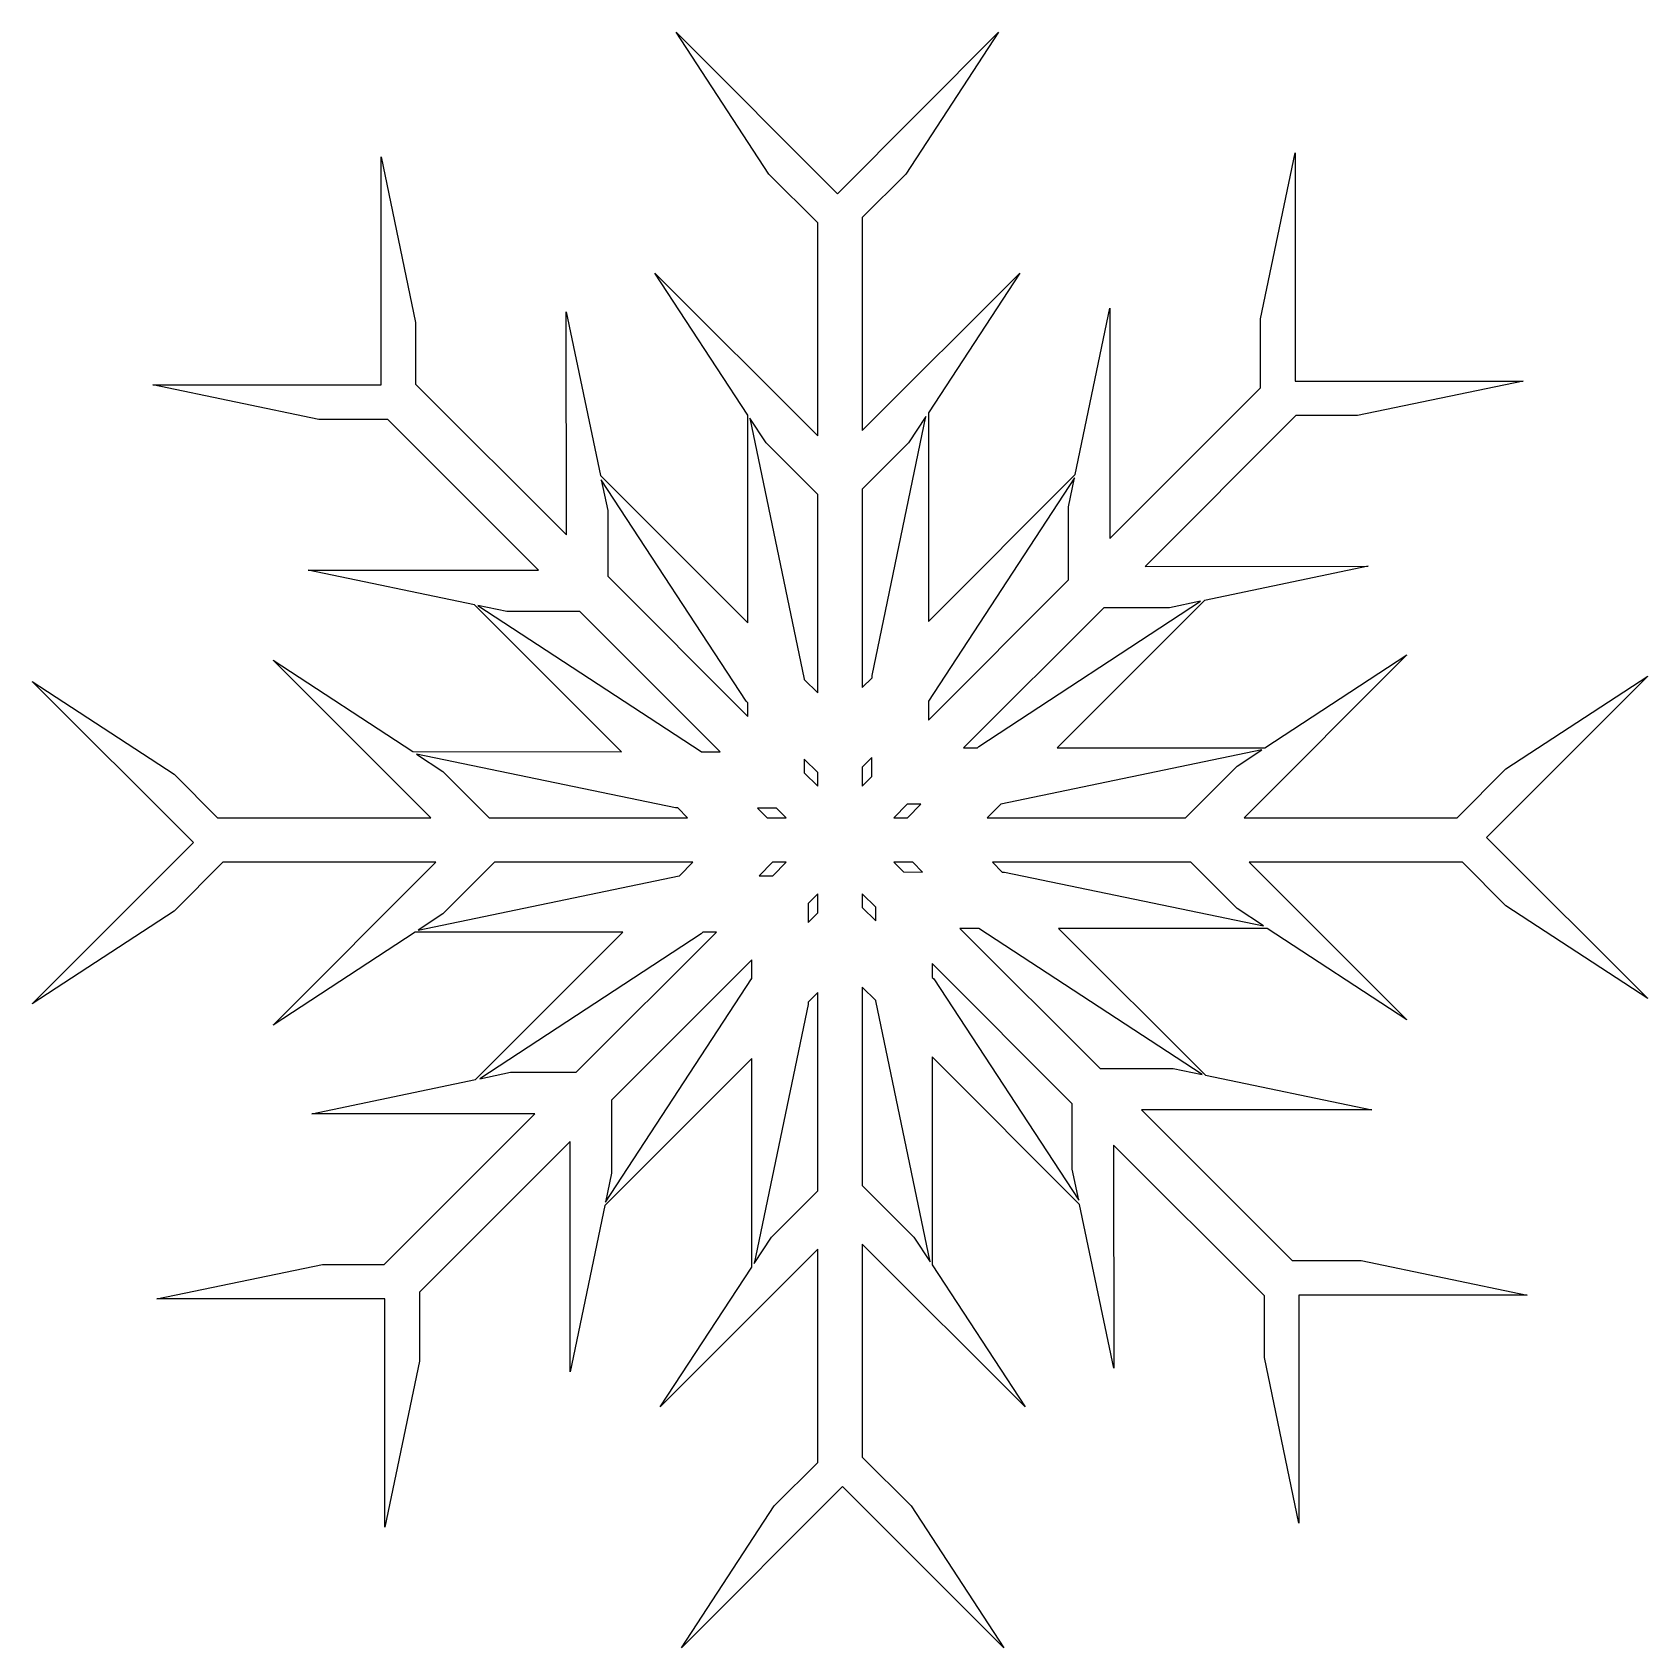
# Model space of a CAD drawing. Header units: centimetres. Extents: x -9.7 to 9.7, y -9.7 to 9.7.
import ezdxf

# ---------------------------------------------------------------- set-up
doc = ezdxf.new("R2010")
doc.units = ezdxf.units.CM
doc.header["$MEASUREMENT"] = 0
doc.layers.add('Camada 1', color=7, linetype='Continuous')

msp = doc.modelspace()

# ---------------------------------------------------------------- linework, layer by layer
at = {"layer": 'Camada 1'}
for points, knots in [([(8.03565, -0.79347), (8.03565, -0.79347), (9.74631, -1.91456), (9.74631, -1.91456), (9.74631, -1.91456), (9.74631, -1.91456), (7.79972, 0.03201), (7.79972, 0.03201), (7.79972, 0.03201), (7.79972, 0.03201), (9.74631, 1.97805), (9.74631, 1.97805), (9.74631, 1.97805), (9.74631, 1.97805), (8.03565, 0.85696), (8.03565, 0.85696), (8.03565, 0.85696), (8.03565, 0.85696), (7.44722, 0.2685), (7.44722, 0.2685), (7.44722, 0.2685), (7.44722, 0.2685), (4.87549, 0.26849), (4.87549, 0.26849), (4.87549, 0.26849), (4.87549, 0.26849), (6.84177, 2.23477), (6.84177, 2.23477), (6.84177, 2.23477), (6.84177, 2.23477), (5.12674, 1.11095), (5.12674, 1.11095), (5.12674, 1.11095), (5.12674, 1.11095), (2.61907, 1.11095), (2.61907, 1.11095), (2.61907, 1.11095), (2.61907, 1.11095), (4.39924, 2.89112), (4.39924, 2.89112), (4.39924, 2.89112), (4.39924, 2.89112), (6.37319, 3.30279), (6.37319, 3.30279), (6.37319, 3.30279), (6.37319, 3.30279), (3.68322, 3.30223), (3.68322, 3.30223), (3.68322, 3.30223), (3.68322, 3.30223), (5.50059, 5.12071), (5.50059, 5.12071), (5.50059, 5.12071), (5.50059, 5.12071), (6.24288, 5.12127), (6.24288, 5.12127), (6.24288, 5.12127), (6.24288, 5.12127), (8.24533, 5.53786), (8.24533, 5.53786), (8.24533, 5.53786), (8.24533, 5.53786), (5.49239, 5.53785), (5.49239, 5.53785), (5.49239, 5.53785), (5.49239, 5.53785), (5.49295, 8.2902), (5.49295, 8.2902), (5.49295, 8.2902), (5.49295, 8.2902), (5.07581, 6.28834), (5.07581, 6.28834), (5.07581, 6.28834), (5.07581, 6.28834), (5.07581, 5.45572), (5.07581, 5.45572), (5.07581, 5.45572), (5.07581, 5.45572), (3.25733, 3.63724), (3.25733, 3.63724), (3.25733, 3.63724), (3.25733, 3.63724), (3.25733, 6.41751), (3.25733, 6.41751), (3.25733, 6.41751), (3.25733, 6.41751), (2.83912, 4.41072), (2.83912, 4.41072), (2.83912, 4.41072), (2.83912, 4.41072), (1.06607, 2.63711), (1.06607, 2.63711), (1.06607, 2.63711), (1.06607, 2.63711), (1.06607, 5.15462), (1.06607, 5.15462), (1.06607, 5.15462), (1.06607, 5.15462), (2.17102, 6.84118), (2.17102, 6.84118), (2.17102, 6.84118), (2.17102, 6.84118), (0.26904, 4.93949), (0.26904, 4.93949), (0.26904, 4.93949), (0.26904, 4.93949), (0.26904, 7.51069), (0.26904, 7.51069), (0.26904, 7.51069), (0.26904, 7.51069), (0.79374, 8.03509), (0.79374, 8.03509), (0.79374, 8.03509), (0.79374, 8.03509), (1.91456, 9.74631), (1.91456, 9.74631), (1.91456, 9.74631), (1.91456, 9.74631), (-0.03148, 7.79919), (-0.03148, 7.79919), (-0.03148, 7.79919), (-0.03148, 7.79919), (-1.97806, 9.74631), (-1.97806, 9.74631), (-1.97806, 9.74631), (-1.97806, 9.74631), (-0.8575, 8.03512), (-0.8575, 8.03512), (-0.8575, 8.03512), (-0.8575, 8.03512), (-0.26904, 7.44666), (-0.26904, 7.44666), (-0.26904, 7.44666), (-0.26904, 7.44666), (-0.26904, 4.87549), (-0.26904, 4.87549), (-0.26904, 4.87549), (-0.26904, 4.87549), (-2.23452, 6.84121), (-2.23452, 6.84121), (-2.23452, 6.84121), (-2.23452, 6.84121), (-1.11152, 5.12674), (-1.11152, 5.12674), (-1.11152, 5.12674), (-1.11152, 5.12674), (-1.11096, 2.61852), (-1.11096, 2.61852), (-1.11096, 2.61852), (-1.11096, 2.61852), (-2.89113, 4.39869), (-2.89113, 4.39869), (-2.89113, 4.39869), (-2.89113, 4.39869), (-3.3025, 6.37264), (-3.3025, 6.37264), (-3.3025, 6.37264), (-3.3025, 6.37264), (-3.30194, 3.68267), (-3.30194, 3.68267), (-3.30194, 3.68267), (-3.30194, 3.68267), (-5.12042, 5.50115), (-5.12042, 5.50115), (-5.12042, 5.50115), (-5.12042, 5.50115), (-5.12068, 6.24288), (-5.12068, 6.24288), (-5.12068, 6.24288), (-5.12068, 6.24288), (-5.53785, 8.24533), (-5.53785, 8.24533), (-5.53785, 8.24533), (-5.53785, 8.24533), (-5.53759, 5.49298), (-5.53759, 5.49298), (-5.53759, 5.49298), (-5.53759, 5.49298), (-8.29076, 5.49297), (-8.29076, 5.49297), (-8.29076, 5.49297), (-8.29076, 5.49297), (-6.28808, 5.0753), (-6.28808, 5.0753), (-6.28808, 5.0753), (-6.28808, 5.0753), (-5.45601, 5.0753), (-5.45601, 5.0753), (-5.45601, 5.0753), (-5.45601, 5.0753), (-3.63724, 3.25682), (-3.63724, 3.25682), (-3.63724, 3.25682), (-3.63724, 3.25682), (-6.4178, 3.25738), (-6.4178, 3.25738), (-6.4178, 3.25738), (-6.4178, 3.25738), (-4.41072, 2.83915), (-4.41072, 2.83915), (-4.41072, 2.83915), (-4.41072, 2.83915), (-2.63711, 1.06554), (-2.63711, 1.06554), (-2.63711, 1.06554), (-2.63711, 1.06554), (-5.15491, 1.0661), (-5.15491, 1.0661), (-5.15491, 1.0661), (-5.15491, 1.0661), (-6.84124, 2.17129), (-6.84124, 2.17129), (-6.84124, 2.17129), (-6.84124, 2.17129), (-4.93899, 0.26851), (-4.93899, 0.26851), (-4.93899, 0.26851), (-4.93899, 0.26851), (-7.51042, 0.26851), (-7.51042, 0.26851), (-7.51042, 0.26851), (-7.51042, 0.26851), (-8.03538, 0.79347), (-8.03538, 0.79347), (-8.03538, 0.79347), (-8.03538, 0.79347), (-9.74631, 1.91456), (-9.74631, 1.91456), (-9.74631, 1.91456), (-9.74631, 1.91456), (-7.80001, -0.03203), (-7.80001, -0.03203), (-7.80001, -0.03203), (-7.80001, -0.03203), (-9.74631, -1.97859), (-9.74631, -1.97859), (-9.74631, -1.97859), (-9.74631, -1.97859), (-8.03538, -0.8575), (-8.03538, -0.8575), (-8.03538, -0.8575), (-8.03538, -0.8575), (-7.44666, -0.26848), (-7.44666, -0.26848), (-7.44666, -0.26848), (-7.44666, -0.26848), (-4.87523, -0.26849), (-4.87523, -0.26849), (-4.87523, -0.26849), (-4.87523, -0.26849), (-6.84124, -2.23532), (-6.84124, -2.23532), (-6.84124, -2.23532), (-6.84124, -2.23532), (-5.12648, -1.1115), (-5.12648, -1.1115), (-5.12648, -1.1115), (-5.12648, -1.1115), (-2.61852, -1.11094), (-2.61852, -1.11094), (-2.61852, -1.11094), (-2.61852, -1.11094), (-4.39925, -2.89167), (-4.39925, -2.89167), (-4.39925, -2.89167), (-4.39925, -2.89167), (-6.37264, -3.30278), (-6.37264, -3.30278), (-6.37264, -3.30278), (-6.37264, -3.30278), (-3.6824, -3.30278), (-3.6824, -3.30278), (-3.6824, -3.30278), (-3.6824, -3.30278), (-5.50062, -5.12073), (-5.50062, -5.12073), (-5.50062, -5.12073), (-5.50062, -5.12073), (-6.24262, -5.12073), (-6.24262, -5.12073), (-6.24262, -5.12073), (-6.24262, -5.12073), (-8.24559, -5.53785), (-8.24559, -5.53785), (-8.24559, -5.53785), (-8.24559, -5.53785), (-5.49239, -5.53785), (-5.49239, -5.53785), (-5.49239, -5.53785), (-5.49239, -5.53785), (-5.49265, -8.29076), (-5.49265, -8.29076), (-5.49265, -8.29076), (-5.49265, -8.29076), (-5.07553, -6.28781), (-5.07553, -6.28781), (-5.07553, -6.28781), (-5.07553, -6.28781), (-5.07553, -5.45575), (-5.07553, -5.45575), (-5.07553, -5.45575), (-5.07553, -5.45575), (-3.25731, -3.63782), (-3.25731, -3.63782), (-3.25731, -3.63782), (-3.25731, -3.63782), (-3.25731, -6.41809), (-3.25731, -6.41809), (-3.25731, -6.41809), (-3.25731, -6.41809), (-2.83882, -4.41075), (-2.83882, -4.41075), (-2.83882, -4.41075), (-2.83882, -4.41075), (-1.06577, -2.63717), (-1.06577, -2.63717), (-1.06577, -2.63717), (-1.06577, -2.63717), (-1.06577, -5.15524), (-1.06577, -5.15524), (-1.06577, -5.15524), (-1.06577, -5.15524), (-2.17072, -6.8418), (-2.17072, -6.8418), (-2.17072, -6.8418), (-2.17072, -6.8418), (-0.26903, -4.93902), (-0.26903, -4.93902), (-0.26903, -4.93902), (-0.26903, -4.93902), (-0.26903, -7.51072), (-0.26903, -7.51072), (-0.26903, -7.51072), (-0.26903, -7.51072), (-0.79346, -8.03571), (-0.79346, -8.03571), (-0.79346, -8.03571), (-0.79346, -8.03571), (-1.91426, -9.74635), (-1.91426, -9.74635), (-1.91426, -9.74635), (-1.91426, -9.74635), (0.03178, -7.80031), (0.03178, -7.80031), (0.03178, -7.80031), (0.03178, -7.80031), (1.97835, -9.74635), (1.97835, -9.74635), (1.97835, -9.74635), (1.97835, -9.74635), (0.85726, -8.03571), (0.85726, -8.03571), (0.85726, -8.03571), (0.85726, -8.03571), (0.26909, -7.44669), (0.26909, -7.44669), (0.26909, -7.44669), (0.26909, -7.44669), (0.26909, -4.8755), (0.26909, -4.8755), (0.26909, -4.8755), (0.26909, -4.8755), (2.23484, -6.84178), (2.23484, -6.84178), (2.23484, -6.84178), (2.23484, -6.84178), (1.11129, -5.12678), (1.11129, -5.12678), (1.11129, -5.12678), (1.11129, -5.12678), (1.11129, -2.61853), (1.11129, -2.61853), (1.11129, -2.61853), (1.11129, -2.61853), (2.89172, -4.39926), (2.89172, -4.39926), (2.89172, -4.39926), (2.89172, -4.39926), (3.30283, -6.37321), (3.30283, -6.37321), (3.30283, -6.37321), (3.30283, -6.37321), (3.30227, -3.68271), (3.30227, -3.68271), (3.30227, -3.68271), (3.30227, -3.68271), (5.12072, -5.50119), (5.12072, -5.50119), (5.12072, -5.50119), (5.12072, -5.50119), (5.12072, -6.24348), (5.12072, -6.24348), (5.12072, -6.24348), (5.12072, -6.24348), (5.53786, -8.24534), (5.53786, -8.24534), (5.53786, -8.24534), (5.53786, -8.24534), (5.53785, -5.49297), (5.53785, -5.49297), (5.53785, -5.49297), (5.53785, -5.49297), (8.29129, -5.49297), (8.29129, -5.49297), (8.29129, -5.49297), (8.29129, -5.49297), (6.28834, -5.07583), (6.28834, -5.07583), (6.28834, -5.07583), (6.28834, -5.07583), (5.45628, -5.07583), (5.45628, -5.07583), (5.45628, -5.07583), (5.45628, -5.07583), (3.63724, -3.25735), (3.63724, -3.25735), (3.63724, -3.25735), (3.63724, -3.25735), (6.41809, -3.25791), (6.41809, -3.25791), (6.41809, -3.25791), (6.41809, -3.25791), (4.41128, -2.83912), (4.41128, -2.83912), (4.41128, -2.83912), (4.41128, -2.83912), (2.63659, -1.06607), (2.63659, -1.06607), (2.63659, -1.06607), (2.63659, -1.06607), (5.15521, -1.06607), (5.15521, -1.06607), (5.15521, -1.06607), (5.15521, -1.06607), (6.84177, -2.17129), (6.84177, -2.17129), (6.84177, -2.17129), (6.84177, -2.17129), (4.93899, -0.26849), (4.93899, -0.26849), (4.93899, -0.26849), (4.93899, -0.26849), (7.51069, -0.26849), (7.51069, -0.26849), (7.51069, -0.26849), (7.51069, -0.26849), (8.03565, -0.79347), (8.03565, -0.79347)], [0, 0, 0, 0, 0.00884956, 0.00884956, 0.00884956, 0.00884956, 0.01769912, 0.01769912, 0.01769912, 0.01769912, 0.02654867, 0.02654867, 0.02654867, 0.02654867, 0.03539823, 0.03539823, 0.03539823, 0.03539823, 0.04424779, 0.04424779, 0.04424779, 0.04424779, 0.05309735, 0.05309735, 0.05309735, 0.05309735, 0.0619469, 0.0619469, 0.0619469, 0.0619469, 0.07079646, 0.07079646, 0.07079646, 0.07079646, 0.07964602, 0.07964602, 0.07964602, 0.07964602, 0.08849558, 0.08849558, 0.08849558, 0.08849558, 0.09734513, 0.09734513, 0.09734513, 0.09734513, 0.10619469, 0.10619469, 0.10619469, 0.10619469, 0.11504425, 0.11504425, 0.11504425, 0.11504425, 0.12389381, 0.12389381, 0.12389381, 0.12389381, 0.13274336, 0.13274336, 0.13274336, 0.13274336, 0.14159292, 0.14159292, 0.14159292, 0.14159292, 0.15044248, 0.15044248, 0.15044248, 0.15044248, 0.15929204, 0.15929204, 0.15929204, 0.15929204, 0.16814159, 0.16814159, 0.16814159, 0.16814159, 0.17699115, 0.17699115, 0.17699115, 0.17699115, 0.18584071, 0.18584071, 0.18584071, 0.18584071, 0.19469027, 0.19469027, 0.19469027, 0.19469027, 0.20353982, 0.20353982, 0.20353982, 0.20353982, 0.21238938, 0.21238938, 0.21238938, 0.21238938, 0.22123894, 0.22123894, 0.22123894, 0.22123894, 0.2300885, 0.2300885, 0.2300885, 0.2300885, 0.23893805, 0.23893805, 0.23893805, 0.23893805, 0.24778761, 0.24778761, 0.24778761, 0.24778761, 0.25663717, 0.25663717, 0.25663717, 0.25663717, 0.26548673, 0.26548673, 0.26548673, 0.26548673, 0.27433628, 0.27433628, 0.27433628, 0.27433628, 0.28318584, 0.28318584, 0.28318584, 0.28318584, 0.2920354, 0.2920354, 0.2920354, 0.2920354, 0.30088496, 0.30088496, 0.30088496, 0.30088496, 0.30973451, 0.30973451, 0.30973451, 0.30973451, 0.31858407, 0.31858407, 0.31858407, 0.31858407, 0.32743363, 0.32743363, 0.32743363, 0.32743363, 0.33628319, 0.33628319, 0.33628319, 0.33628319, 0.34513274, 0.34513274, 0.34513274, 0.34513274, 0.3539823, 0.3539823, 0.3539823, 0.3539823, 0.36283186, 0.36283186, 0.36283186, 0.36283186, 0.37168142, 0.37168142, 0.37168142, 0.37168142, 0.38053097, 0.38053097, 0.38053097, 0.38053097, 0.38938053, 0.38938053, 0.38938053, 0.38938053, 0.39823009, 0.39823009, 0.39823009, 0.39823009, 0.40707965, 0.40707965, 0.40707965, 0.40707965, 0.4159292, 0.4159292, 0.4159292, 0.4159292, 0.42477876, 0.42477876, 0.42477876, 0.42477876, 0.43362832, 0.43362832, 0.43362832, 0.43362832, 0.44247788, 0.44247788, 0.44247788, 0.44247788, 0.45132743, 0.45132743, 0.45132743, 0.45132743, 0.46017699, 0.46017699, 0.46017699, 0.46017699, 0.46902655, 0.46902655, 0.46902655, 0.46902655, 0.47787611, 0.47787611, 0.47787611, 0.47787611, 0.48672566, 0.48672566, 0.48672566, 0.48672566, 0.49557522, 0.49557522, 0.49557522, 0.49557522, 0.50442478, 0.50442478, 0.50442478, 0.50442478, 0.51327434, 0.51327434, 0.51327434, 0.51327434, 0.52212389, 0.52212389, 0.52212389, 0.52212389, 0.53097345, 0.53097345, 0.53097345, 0.53097345, 0.53982301, 0.53982301, 0.53982301, 0.53982301, 0.54867257, 0.54867257, 0.54867257, 0.54867257, 0.55752212, 0.55752212, 0.55752212, 0.55752212, 0.56637168, 0.56637168, 0.56637168, 0.56637168, 0.57522124, 0.57522124, 0.57522124, 0.57522124, 0.5840708, 0.5840708, 0.5840708, 0.5840708, 0.59292035, 0.59292035, 0.59292035, 0.59292035, 0.60176991, 0.60176991, 0.60176991, 0.60176991, 0.61061947, 0.61061947, 0.61061947, 0.61061947, 0.61946903, 0.61946903, 0.61946903, 0.61946903, 0.62831858, 0.62831858, 0.62831858, 0.62831858, 0.63716814, 0.63716814, 0.63716814, 0.63716814, 0.6460177, 0.6460177, 0.6460177, 0.6460177, 0.65486726, 0.65486726, 0.65486726, 0.65486726, 0.66371681, 0.66371681, 0.66371681, 0.66371681, 0.67256637, 0.67256637, 0.67256637, 0.67256637, 0.68141593, 0.68141593, 0.68141593, 0.68141593, 0.69026549, 0.69026549, 0.69026549, 0.69026549, 0.69911504, 0.69911504, 0.69911504, 0.69911504, 0.7079646, 0.7079646, 0.7079646, 0.7079646, 0.71681416, 0.71681416, 0.71681416, 0.71681416, 0.72566372, 0.72566372, 0.72566372, 0.72566372, 0.73451327, 0.73451327, 0.73451327, 0.73451327, 0.74336283, 0.74336283, 0.74336283, 0.74336283, 0.75221239, 0.75221239, 0.75221239, 0.75221239, 0.76106195, 0.76106195, 0.76106195, 0.76106195, 0.7699115, 0.7699115, 0.7699115, 0.7699115, 0.77876106, 0.77876106, 0.77876106, 0.77876106, 0.78761062, 0.78761062, 0.78761062, 0.78761062, 0.79646018, 0.79646018, 0.79646018, 0.79646018, 0.80530973, 0.80530973, 0.80530973, 0.80530973, 0.81415929, 0.81415929, 0.81415929, 0.81415929, 0.82300885, 0.82300885, 0.82300885, 0.82300885, 0.83185841, 0.83185841, 0.83185841, 0.83185841, 0.84070796, 0.84070796, 0.84070796, 0.84070796, 0.84955752, 0.84955752, 0.84955752, 0.84955752, 0.85840708, 0.85840708, 0.85840708, 0.85840708, 0.86725664, 0.86725664, 0.86725664, 0.86725664, 0.87610619, 0.87610619, 0.87610619, 0.87610619, 0.88495575, 0.88495575, 0.88495575, 0.88495575, 0.89380531, 0.89380531, 0.89380531, 0.89380531, 0.90265487, 0.90265487, 0.90265487, 0.90265487, 0.91150442, 0.91150442, 0.91150442, 0.91150442, 0.92035398, 0.92035398, 0.92035398, 0.92035398, 0.92920354, 0.92920354, 0.92920354, 0.92920354, 0.9380531, 0.9380531, 0.9380531, 0.9380531, 0.94690265, 0.94690265, 0.94690265, 0.94690265, 0.95575221, 0.95575221, 0.95575221, 0.95575221, 0.96460177, 0.96460177, 0.96460177, 0.96460177, 0.97345133, 0.97345133, 0.97345133, 0.97345133, 0.98230088, 0.98230088, 0.98230088, 0.98230088, 1, 1, 1, 1]), ([(-0.4311, 1.9392), (-0.4311, 1.9392), (-1.08798, 5.09115), (-1.08798, 5.09115), (-1.08798, 5.09115), (-1.08798, 5.09115), (-0.89229, 4.79228), (-0.89229, 4.79228), (-0.89229, 4.79228), (-0.89229, 4.79228), (-0.26906, 4.16823), (-0.26906, 4.16823), (-0.26906, 4.16823), (-0.26906, 4.16823), (-0.26906, 1.77605), (-0.26906, 1.77605), (-0.26906, 1.77605), (-0.26906, 1.77605), (-0.43112, 1.93808), (-0.43112, 1.93808), (-0.43112, 1.93808), (-0.43112, 1.93808), (-0.43113, 1.9392), (-0.43113, 1.9392), (-0.43113, 1.9392), (-0.43113, 1.9392), (-0.4311, 1.9392), (-0.4311, 1.9392)], [0, 0, 0, 0, 0.125, 0.125, 0.125, 0.125, 0.25, 0.25, 0.25, 0.25, 0.375, 0.375, 0.375, 0.375, 0.5, 0.5, 0.5, 0.5, 0.625, 0.625, 0.625, 0.625, 0.75, 0.75, 0.75, 0.75, 1, 1, 1, 1]), ([(0.26904, 4.23229), (0.26904, 4.23229), (0.8285, 4.79228), (0.8285, 4.79228), (0.8285, 4.79228), (0.8285, 4.79228), (1.0376, 5.11142), (1.0376, 5.11142), (1.0376, 5.11142), (1.0376, 5.11142), (0.38646, 1.98463), (0.38646, 1.98463), (0.38646, 1.98463), (0.38646, 1.98463), (0.38646, 1.95672), (0.38646, 1.95672), (0.38646, 1.95672), (0.38646, 1.95672), (0.26904, 1.83956), (0.26904, 1.83956), (0.26904, 1.83956), (0.26904, 1.83956), (0.26904, 4.23229), (0.26904, 4.23229)], [0, 0, 0, 0, 0.14285714, 0.14285714, 0.14285714, 0.14285714, 0.28571429, 0.28571429, 0.28571429, 0.28571429, 0.42857143, 0.42857143, 0.42857143, 0.42857143, 0.57142857, 0.57142857, 0.57142857, 0.57142857, 0.71428571, 0.71428571, 0.71428571, 0.71428571, 1, 1, 1, 1]), ([(-1.13039, 1.67644), (-1.13039, 1.67644), (-1.11041, 1.65673), (-1.11041, 1.65673), (-1.11041, 1.65673), (-1.11041, 1.65673), (-1.11041, 1.49086), (-1.11041, 1.49086), (-1.11041, 1.49086), (-1.11041, 1.49086), (-2.803, 3.1829), (-2.803, 3.1829), (-2.803, 3.1829), (-2.803, 3.1829), (-2.803, 3.97445), (-2.803, 3.97445), (-2.803, 3.97445), (-2.803, 3.97445), (-2.88047, 4.34778), (-2.88047, 4.34778), (-2.88047, 4.34778), (-2.88047, 4.34778), (-1.13039, 1.67644), (-1.13039, 1.67644)], [0, 0, 0, 0, 0.14285714, 0.14285714, 0.14285714, 0.14285714, 0.28571429, 0.28571429, 0.28571429, 0.28571429, 0.42857143, 0.42857143, 0.42857143, 0.42857143, 0.57142857, 0.57142857, 0.57142857, 0.57142857, 0.71428571, 0.71428571, 0.71428571, 0.71428571, 1, 1, 1, 1]), ([(1.06634, 1.67644), (1.06634, 1.67644), (2.83037, 4.36858), (2.83037, 4.36858), (2.83037, 4.36858), (2.83037, 4.36858), (2.75756, 4.0188), (2.75756, 4.0188), (2.75756, 4.0188), (2.75756, 4.0188), (2.75756, 3.13747), (2.75756, 3.13747), (2.75756, 3.13747), (2.75756, 3.13747), (1.06608, 1.44599), (1.06608, 1.44599), (1.06608, 1.44599), (1.06608, 1.44599), (1.06608, 1.67533), (1.06608, 1.67533), (1.06608, 1.67533), (1.06608, 1.67533), (1.06634, 1.67644), (1.06634, 1.67644)], [0, 0, 0, 0, 0.14285714, 0.14285714, 0.14285714, 0.14285714, 0.28571429, 0.28571429, 0.28571429, 0.28571429, 0.42857143, 0.42857143, 0.42857143, 0.42857143, 0.57142857, 0.57142857, 0.57142857, 0.57142857, 0.71428571, 0.71428571, 0.71428571, 0.71428571, 1, 1, 1, 1]), ([(-1.67615, 1.06663), (-1.67615, 1.06663), (-4.3686, 2.83037), (-4.3686, 2.83037), (-4.3686, 2.83037), (-4.3686, 2.83037), (-4.01935, 2.75758), (-4.01935, 2.75758), (-4.01935, 2.75758), (-4.01935, 2.75758), (-3.13747, 2.75758), (-3.13747, 2.75758), (-3.13747, 2.75758), (-3.13747, 2.75758), (-1.44599, 1.06554), (-1.44599, 1.06554), (-1.44599, 1.06554), (-1.44599, 1.06554), (-1.67535, 1.06554), (-1.67535, 1.06554), (-1.67535, 1.06554), (-1.67535, 1.06554), (-1.67615, 1.06663), (-1.67615, 1.06663)], [0, 0, 0, 0, 0.14285714, 0.14285714, 0.14285714, 0.14285714, 0.28571429, 0.28571429, 0.28571429, 0.28571429, 0.42857143, 0.42857143, 0.42857143, 0.42857143, 0.57142857, 0.57142857, 0.57142857, 0.57142857, 0.71428571, 0.71428571, 0.71428571, 0.71428571, 1, 1, 1, 1]), ([(3.97445, 2.80245), (3.97445, 2.80245), (4.34833, 2.88071), (4.34833, 2.88071), (4.34833, 2.88071), (4.34833, 2.88071), (1.67644, 1.13009), (1.67644, 1.13009), (1.67644, 1.13009), (1.67644, 1.13009), (1.65728, 1.11093), (1.65728, 1.11093), (1.65728, 1.11093), (1.65728, 1.11093), (1.49115, 1.11095), (1.49115, 1.11095), (1.49115, 1.11095), (1.49115, 1.11095), (3.1829, 2.80243), (3.1829, 2.80243), (3.1829, 2.80243), (3.1829, 2.80243), (3.97445, 2.80243), (3.97445, 2.80243), (3.97445, 2.80243), (3.97445, 2.80243), (3.97445, 2.80245), (3.97445, 2.80245)], [0, 0, 0, 0, 0.125, 0.125, 0.125, 0.125, 0.25, 0.25, 0.25, 0.25, 0.375, 0.375, 0.375, 0.375, 0.5, 0.5, 0.5, 0.5, 0.625, 0.625, 0.625, 0.625, 0.75, 0.75, 0.75, 0.75, 1, 1, 1, 1]), ([(-5.11142, 1.03707), (-5.11142, 1.03707), (-1.9841, 0.38619), (-1.9841, 0.38619), (-1.9841, 0.38619), (-1.9841, 0.38619), (-1.95727, 0.3862), (-1.95727, 0.3862), (-1.95727, 0.3862), (-1.95727, 0.3862), (-1.83958, 0.26851), (-1.83958, 0.26851), (-1.83958, 0.26851), (-1.83958, 0.26851), (-4.23202, 0.26851), (-4.23202, 0.26851), (-4.23202, 0.26851), (-4.23202, 0.26851), (-4.79201, 0.82797), (-4.79201, 0.82797), (-4.79201, 0.82797), (-4.79201, 0.82797), (-5.11142, 1.03707), (-5.11142, 1.03707)], [0, 0, 0, 0, 0.14285714, 0.14285714, 0.14285714, 0.14285714, 0.28571429, 0.28571429, 0.28571429, 0.28571429, 0.42857143, 0.42857143, 0.42857143, 0.42857143, 0.57142857, 0.57142857, 0.57142857, 0.57142857, 0.71428571, 0.71428571, 0.71428571, 0.71428571, 1, 1, 1, 1]), ([(-0.26904, 0.64896), (-0.26904, 0.64896), (-0.43054, 0.81099), (-0.43054, 0.81099), (-0.43054, 0.81099), (-0.43054, 0.81099), (-0.43054, 0.97686), (-0.43054, 0.97686), (-0.43054, 0.97686), (-0.43054, 0.97686), (-0.26904, 0.81427), (-0.26904, 0.81427), (-0.26904, 0.81427), (-0.26904, 0.81427), (-0.26904, 0.64896), (-0.26904, 0.64896)], [0, 0, 0, 0, 0.2, 0.2, 0.2, 0.2, 0.4, 0.4, 0.4, 0.4, 0.6, 0.6, 0.6, 0.6, 1, 1, 1, 1]), ([(0.38591, 0.9949), (0.38591, 0.9949), (0.38591, 0.76609), (0.38591, 0.76609), (0.38591, 0.76609), (0.38591, 0.76609), (0.26904, 0.64893), (0.26904, 0.64893), (0.26904, 0.64893), (0.26904, 0.64893), (0.26904, 0.87774), (0.26904, 0.87774), (0.26904, 0.87774), (0.26904, 0.87774), (0.38591, 0.9949), (0.38591, 0.9949)], [0, 0, 0, 0, 0.2, 0.2, 0.2, 0.2, 0.4, 0.4, 0.4, 0.4, 0.6, 0.6, 0.6, 0.6, 1, 1, 1, 1]), ([(1.93975, 0.43107), (1.93975, 0.43107), (5.09115, 1.08742), (5.09115, 1.08742), (5.09115, 1.08742), (5.09115, 1.08742), (4.79228, 0.892), (4.79228, 0.892), (4.79228, 0.892), (4.79228, 0.892), (4.16932, 0.26851), (4.16932, 0.26851), (4.16932, 0.26851), (4.16932, 0.26851), (1.77606, 0.26851), (1.77606, 0.26851), (1.77606, 0.26851), (1.77606, 0.26851), (1.93891, 0.4311), (1.93891, 0.4311), (1.93891, 0.4311), (1.93891, 0.4311), (1.93975, 0.4311), (1.93975, 0.4311), (1.93975, 0.4311), (1.93975, 0.4311), (1.93975, 0.43107), (1.93975, 0.43107)], [0, 0, 0, 0, 0.125, 0.125, 0.125, 0.125, 0.25, 0.25, 0.25, 0.25, 0.375, 0.375, 0.375, 0.375, 0.5, 0.5, 0.5, 0.5, 0.625, 0.625, 0.625, 0.625, 0.75, 0.75, 0.75, 0.75, 1, 1, 1, 1]), ([(0.64922, 0.26851), (0.64922, 0.26851), (0.81096, 0.43054), (0.81096, 0.43054), (0.81096, 0.43054), (0.81096, 0.43054), (0.97685, 0.43054), (0.97685, 0.43054), (0.97685, 0.43054), (0.97685, 0.43054), (0.81453, 0.26851), (0.81453, 0.26851), (0.81453, 0.26851), (0.81453, 0.26851), (0.64922, 0.26851), (0.64922, 0.26851)], [0, 0, 0, 0, 0.2, 0.2, 0.2, 0.2, 0.4, 0.4, 0.4, 0.4, 0.6, 0.6, 0.6, 0.6, 1, 1, 1, 1]), ([(-0.64896, 0.26851), (-0.64896, 0.26851), (-0.87859, 0.26851), (-0.87859, 0.26851), (-0.87859, 0.26851), (-0.87859, 0.26851), (-0.99519, 0.38564), (-0.99519, 0.38564), (-0.99519, 0.38564), (-0.99519, 0.38564), (-0.76609, 0.38564), (-0.76609, 0.38564), (-0.76609, 0.38564), (-0.76609, 0.38564), (-0.64896, 0.26851), (-0.64896, 0.26851)], [0, 0, 0, 0, 0.2, 0.2, 0.2, 0.2, 0.4, 0.4, 0.4, 0.4, 0.6, 0.6, 0.6, 0.6, 1, 1, 1, 1]), ([(-1.93946, -0.43163), (-1.93946, -0.43163), (-5.09062, -1.08796), (-5.09062, -1.08796), (-5.09062, -1.08796), (-5.09062, -1.08796), (-4.79201, -0.89201), (-4.79201, -0.89201), (-4.79201, -0.89201), (-4.79201, -0.89201), (-4.16825, -0.26852), (-4.16825, -0.26852), (-4.16825, -0.26852), (-4.16825, -0.26852), (-1.77582, -0.26851), (-1.77582, -0.26851), (-1.77582, -0.26851), (-1.77582, -0.26851), (-1.93867, -0.43165), (-1.93867, -0.43165), (-1.93867, -0.43165), (-1.93867, -0.43165), (-1.93946, -0.43165), (-1.93946, -0.43165), (-1.93946, -0.43165), (-1.93946, -0.43165), (-1.93946, -0.43163), (-1.93946, -0.43163)], [0, 0, 0, 0, 0.125, 0.125, 0.125, 0.125, 0.25, 0.25, 0.25, 0.25, 0.375, 0.375, 0.375, 0.375, 0.5, 0.5, 0.5, 0.5, 0.625, 0.625, 0.625, 0.625, 0.75, 0.75, 0.75, 0.75, 1, 1, 1, 1]), ([(-0.81427, -0.26851), (-0.81427, -0.26851), (-0.64896, -0.26851), (-0.64896, -0.26851), (-0.64896, -0.26851), (-0.64896, -0.26851), (-0.81126, -0.43165), (-0.81126, -0.43165), (-0.81126, -0.43165), (-0.81126, -0.43165), (-0.97656, -0.43165), (-0.97656, -0.43165), (-0.97656, -0.43165), (-0.97656, -0.43165), (-0.81427, -0.26851), (-0.81427, -0.26851)], [0, 0, 0, 0, 0.2, 0.2, 0.2, 0.2, 0.4, 0.4, 0.4, 0.4, 0.6, 0.6, 0.6, 0.6, 1, 1, 1, 1]), ([(0.64922, -0.26851), (0.64922, -0.26851), (0.87885, -0.26851), (0.87885, -0.26851), (0.87885, -0.26851), (0.87885, -0.26851), (0.99601, -0.3862), (0.99601, -0.3862), (0.99601, -0.3862), (0.99601, -0.3862), (0.76638, -0.38564), (0.76638, -0.38564), (0.76638, -0.38564), (0.76638, -0.38564), (0.64922, -0.26851), (0.64922, -0.26851)], [0, 0, 0, 0, 0.2, 0.2, 0.2, 0.2, 0.4, 0.4, 0.4, 0.4, 0.6, 0.6, 0.6, 0.6, 1, 1, 1, 1]), ([(5.11195, -1.0376), (5.11195, -1.0376), (1.98434, -0.3862), (1.98434, -0.3862), (1.98434, -0.3862), (1.98434, -0.3862), (1.95751, -0.3862), (1.95751, -0.3862), (1.95751, -0.3862), (1.95751, -0.3862), (1.83982, -0.26851), (1.83982, -0.26851), (1.83982, -0.26851), (1.83982, -0.26851), (4.23282, -0.26851), (4.23282, -0.26851), (4.23282, -0.26851), (4.23282, -0.26851), (4.79228, -0.8285), (4.79228, -0.8285), (4.79228, -0.8285), (4.79228, -0.8285), (5.11195, -1.0376), (5.11195, -1.0376)], [0, 0, 0, 0, 0.14285714, 0.14285714, 0.14285714, 0.14285714, 0.28571429, 0.28571429, 0.28571429, 0.28571429, 0.42857143, 0.42857143, 0.42857143, 0.42857143, 0.57142857, 0.57142857, 0.57142857, 0.57142857, 0.71428571, 0.71428571, 0.71428571, 0.71428571, 1, 1, 1, 1]), ([(-0.38564, -0.99546), (-0.38564, -0.99546), (-0.38564, -0.76609), (-0.38564, -0.76609), (-0.38564, -0.76609), (-0.38564, -0.76609), (-0.26904, -0.64949), (-0.26904, -0.64949), (-0.26904, -0.64949), (-0.26904, -0.64949), (-0.26904, -0.87883), (-0.26904, -0.87883), (-0.26904, -0.87883), (-0.26904, -0.87883), (-0.38564, -0.99546), (-0.38564, -0.99546)], [0, 0, 0, 0, 0.2, 0.2, 0.2, 0.2, 0.4, 0.4, 0.4, 0.4, 0.6, 0.6, 0.6, 0.6, 1, 1, 1, 1]), ([(0.26904, -0.64896), (0.26904, -0.64896), (0.43107, -0.81155), (0.43107, -0.81155), (0.43107, -0.81155), (0.43107, -0.81155), (0.43107, -0.97686), (0.43107, -0.97686), (0.43107, -0.97686), (0.43107, -0.97686), (0.26904, -0.81427), (0.26904, -0.81427), (0.26904, -0.81427), (0.26904, -0.81427), (0.26904, -0.64896), (0.26904, -0.64896)], [0, 0, 0, 0, 0.2, 0.2, 0.2, 0.2, 0.4, 0.4, 0.4, 0.4, 0.6, 0.6, 0.6, 0.6, 1, 1, 1, 1]), ([(-3.97419, -2.80301), (-3.97419, -2.80301), (-4.34807, -2.88074), (-4.34807, -2.88074), (-4.34807, -2.88074), (-4.34807, -2.88074), (-1.67618, -1.13065), (-1.67618, -1.13065), (-1.67618, -1.13065), (-1.67618, -1.13065), (-1.65702, -1.11094), (-1.65702, -1.11094), (-1.65702, -1.11094), (-1.65702, -1.11094), (-1.49115, -1.11095), (-1.49115, -1.11095), (-1.49115, -1.11095), (-1.49115, -1.11095), (-3.1829, -2.80246), (-3.1829, -2.80246), (-3.1829, -2.80246), (-3.1829, -2.80246), (-3.97419, -2.80301), (-3.97419, -2.80301)], [0, 0, 0, 0, 0.14285714, 0.14285714, 0.14285714, 0.14285714, 0.28571429, 0.28571429, 0.28571429, 0.28571429, 0.42857143, 0.42857143, 0.42857143, 0.42857143, 0.57142857, 0.57142857, 0.57142857, 0.57142857, 0.71428571, 0.71428571, 0.71428571, 0.71428571, 1, 1, 1, 1]), ([(1.67644, -1.06663), (1.67644, -1.06663), (4.3686, -2.83037), (4.3686, -2.83037), (4.3686, -2.83037), (4.3686, -2.83037), (4.01935, -2.75758), (4.01935, -2.75758), (4.01935, -2.75758), (4.01935, -2.75758), (3.13802, -2.75758), (3.13802, -2.75758), (3.13802, -2.75758), (3.13802, -2.75758), (1.44625, -1.06607), (1.44625, -1.06607), (1.44625, -1.06607), (1.44625, -1.06607), (1.67591, -1.06607), (1.67591, -1.06607), (1.67591, -1.06607), (1.67591, -1.06607), (1.67644, -1.06663), (1.67644, -1.06663)], [0, 0, 0, 0, 0.14285714, 0.14285714, 0.14285714, 0.14285714, 0.28571429, 0.28571429, 0.28571429, 0.28571429, 0.42857143, 0.42857143, 0.42857143, 0.42857143, 0.57142857, 0.57142857, 0.57142857, 0.57142857, 0.71428571, 0.71428571, 0.71428571, 0.71428571, 1, 1, 1, 1]), ([(-1.06607, -1.67644), (-1.06607, -1.67644), (-2.83037, -4.36913), (-2.83037, -4.36913), (-2.83037, -4.36913), (-2.83037, -4.36913), (-2.75782, -4.01991), (-2.75782, -4.01991), (-2.75782, -4.01991), (-2.75782, -4.01991), (-2.75726, -3.13803), (-2.75726, -3.13803), (-2.75726, -3.13803), (-2.75726, -3.13803), (-1.06578, -1.44652), (-1.06578, -1.44652), (-1.06578, -1.44652), (-1.06578, -1.44652), (-1.06578, -1.67589), (-1.06578, -1.67589), (-1.06578, -1.67589), (-1.06578, -1.67589), (-1.06607, -1.67644), (-1.06607, -1.67644)], [0, 0, 0, 0, 0.14285714, 0.14285714, 0.14285714, 0.14285714, 0.28571429, 0.28571429, 0.28571429, 0.28571429, 0.42857143, 0.42857143, 0.42857143, 0.42857143, 0.57142857, 0.57142857, 0.57142857, 0.57142857, 0.71428571, 0.71428571, 0.71428571, 0.71428571, 1, 1, 1, 1]), ([(1.13039, -1.67644), (1.13039, -1.67644), (1.1107, -1.65728), (1.1107, -1.65728), (1.1107, -1.65728), (1.1107, -1.65728), (1.1107, -1.49141), (1.1107, -1.49141), (1.1107, -1.49141), (1.1107, -1.49141), (2.803, -3.18289), (2.803, -3.18289), (2.803, -3.18289), (2.803, -3.18289), (2.803, -3.97389), (2.803, -3.97389), (2.803, -3.97389), (2.803, -3.97389), (2.88073, -4.34777), (2.88073, -4.34777), (2.88073, -4.34777), (2.88073, -4.34777), (1.13039, -1.67644), (1.13039, -1.67644)], [0, 0, 0, 0, 0.14285714, 0.14285714, 0.14285714, 0.14285714, 0.28571429, 0.28571429, 0.28571429, 0.28571429, 0.42857143, 0.42857143, 0.42857143, 0.42857143, 0.57142857, 0.57142857, 0.57142857, 0.57142857, 0.71428571, 0.71428571, 0.71428571, 0.71428571, 1, 1, 1, 1]), ([(-0.26904, -4.23284), (-0.26904, -4.23284), (-0.82821, -4.7923), (-0.82821, -4.7923), (-0.82821, -4.7923), (-0.82821, -4.7923), (-1.03731, -5.11197), (-1.03731, -5.11197), (-1.03731, -5.11197), (-1.03731, -5.11197), (-0.38564, -1.98465), (-0.38564, -1.98465), (-0.38564, -1.98465), (-0.38564, -1.98465), (-0.38564, -1.95729), (-0.38564, -1.95729), (-0.38564, -1.95729), (-0.38564, -1.95729), (-0.26904, -1.84013), (-0.26904, -1.84013), (-0.26904, -1.84013), (-0.26904, -1.84013), (-0.26904, -4.23284), (-0.26904, -4.23284)], [0, 0, 0, 0, 0.14285714, 0.14285714, 0.14285714, 0.14285714, 0.28571429, 0.28571429, 0.28571429, 0.28571429, 0.42857143, 0.42857143, 0.42857143, 0.42857143, 0.57142857, 0.57142857, 0.57142857, 0.57142857, 0.71428571, 0.71428571, 0.71428571, 0.71428571, 1, 1, 1, 1]), ([(0.43107, -1.93975), (0.43107, -1.93975), (1.08769, -5.09062), (1.08769, -5.09062), (1.08769, -5.09062), (1.08769, -5.09062), (0.89224, -4.7923), (0.89224, -4.7923), (0.89224, -4.7923), (0.89224, -4.7923), (0.26901, -4.16881), (0.26901, -4.16881), (0.26901, -4.16881), (0.26901, -4.16881), (0.26901, -1.77663), (0.26901, -1.77663), (0.26901, -1.77663), (0.26901, -1.77663), (0.43104, -1.93869), (0.43104, -1.93869), (0.43104, -1.93869), (0.43104, -1.93869), (0.43105, -1.93975), (0.43105, -1.93975), (0.43105, -1.93975), (0.43105, -1.93975), (0.43107, -1.93975), (0.43107, -1.93975)], [0, 0, 0, 0, 0.125, 0.125, 0.125, 0.125, 0.25, 0.25, 0.25, 0.25, 0.375, 0.375, 0.375, 0.375, 0.5, 0.5, 0.5, 0.5, 0.625, 0.625, 0.625, 0.625, 0.75, 0.75, 0.75, 0.75, 1, 1, 1, 1])]:
    msp.add_open_spline(points, degree=3, knots=knots, dxfattribs=at)

doc.saveas('drawing.dxf')
